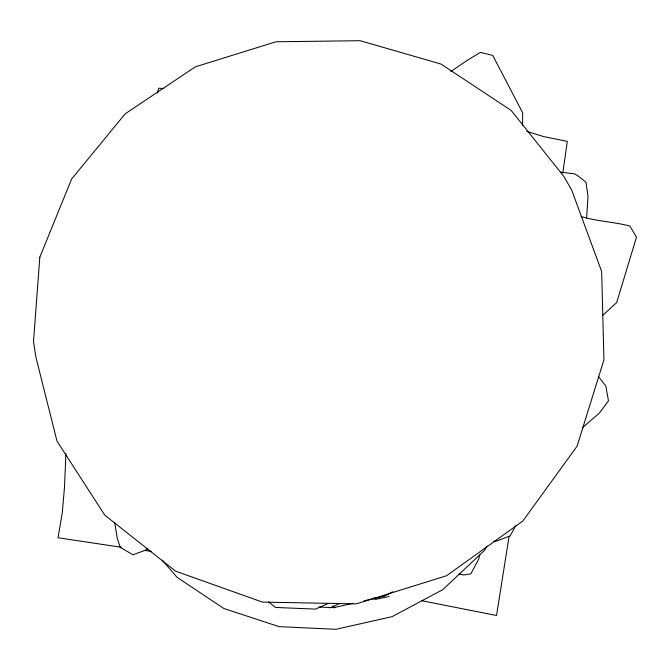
<?xml version="1.0" encoding="UTF-8"?>
<svg xmlns="http://www.w3.org/2000/svg" width="670" height="670" viewBox="0 0 670 670"><rect width="100%" height="100%" fill="white"/><g stroke="black" fill="none" stroke-linecap="round" stroke-linejoin="round"><path stroke-width="1" d="M65.92 453.414L64.496 487.299L62.251 513.011L58.005 537.734L121.438 547.298M586.593 217.959L588.017 196.511L586.007 182.248L577.54 175.557L574.458 173.84L560.673 172.156M373.793 599.248L373.919 597.556M562.825 172.885L567.289 141.353L543.981 136.68L526.721 131.379M509.074 536.352L496.545 615.495L421.849 600.756M479.846 554.844L478.556 559.483L470.776 573.872L463.925 575.011L459 574.006M157.408 93.029L158.782 88.222L163.823 88.54M515.699 525.732L510.138 535.891L496.612 541.033L493.556 541.452M487.132 546.017L484.444 550.422L442.786 589.667L392.05 616.668L336.038 629.298L279.013 626.626L223.855 608.502L177.039 577.306L162.24 560.154M147.584 548.588L146.152 549.953L132.945 554.768L120.324 547.423L117.292 538.588L114.712 522.675M602.799 315.26L616.685 302.547L635.696 239.776L636.5 237.088L629.817 225.999C613.77 221.896 597.062 221.293 581.15 216.569M582.305 427.82L599.399 413.038L608.477 400.836L605.839 386.046L598.302 376.364M450.851 71.464L467.216 60.359L480.398 52.377L492.735 55.384L522.667 112.82L522.558 125.583M392.746 591.794L384.454 596.208L364.103 600.797M328.35 603.377L315.503 609.131L275.445 607.439L268.469 601.836M329.858 607.924L340.142 603.327M352.914 603.327L333.593 607.682L319.088 607.028M144.259 550.38L151.353 551.427M332.722 605.981L335.168 607.807M389.195 596.4A239.198 233.286 -19.9 0 1 374.924 599.466M39.832 257.138L33.5 341.583L35.862 357.018L57 441.103L104.838 515.238L175.615 571.183L262.523 602.112L356.331 603.854L446.522 575.756L522.876 521.009L577.105 446.128L603.946 359.807L601.652 271.517L571.745 190.196L563.897 176.47L511.168 110.433L440.994 64.052L360.175 40.703L275.906 41.775L195.305 66.849L125.173 113.825L71.631 178.999L39.832 257.138"/></g></svg>
